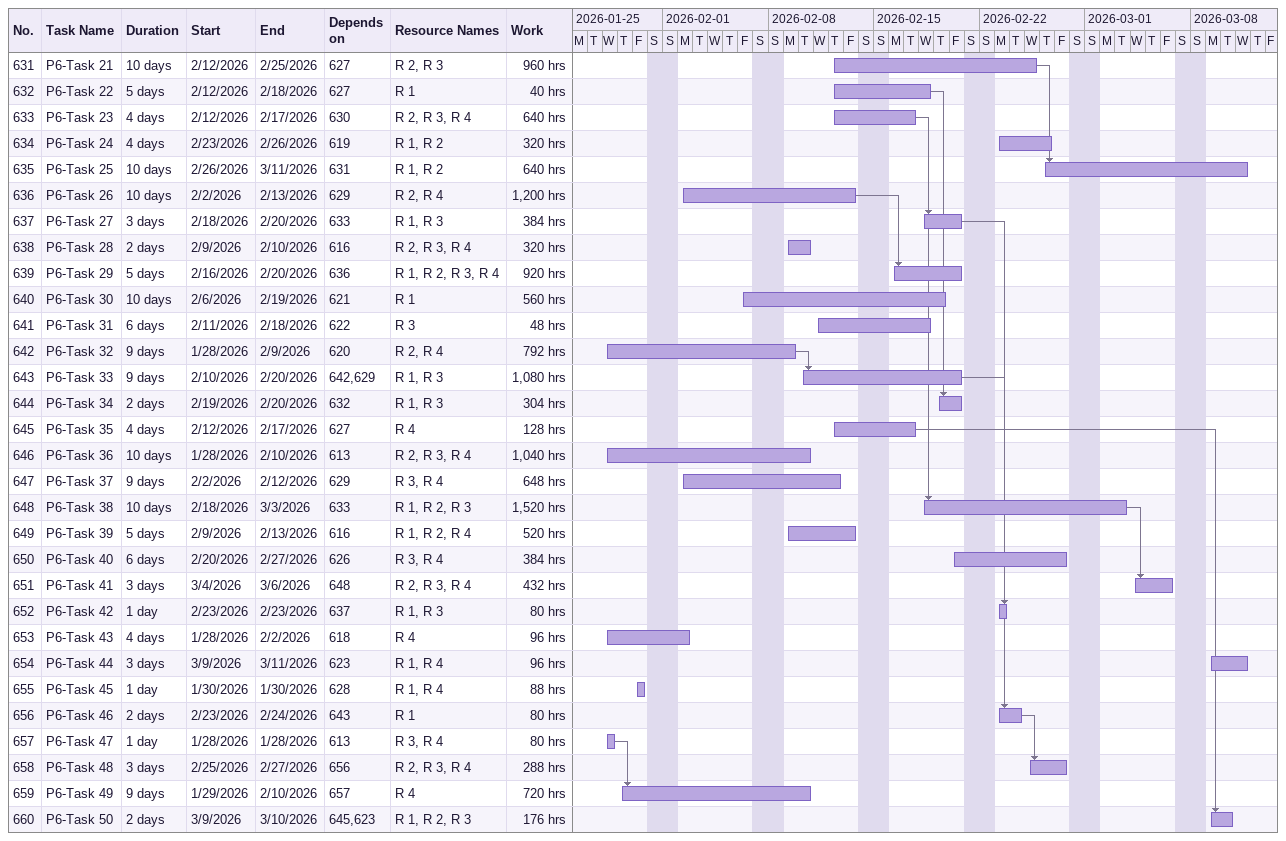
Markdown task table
| ID | Task | Duration | Start | Finish | Predecessors | Resources | Work (h) |
|---|---|---|---|---|---|---|---|
| 631 | P6-Task 21 | 10d | 2026-02-12 | 2026-02-25 | 627 | R 2, R 3 | 960 |
| 632 | P6-Task 22 | 5d | 2026-02-12 | 2026-02-18 | 627 | R 1 | 40 |
| 633 | P6-Task 23 | 4d | 2026-02-12 | 2026-02-17 | 630 | R 2, R 3, R 4 | 640 |
| 634 | P6-Task 24 | 4d | 2026-02-23 | 2026-02-26 | 619 | R 1, R 2 | 320 |
| 635 | P6-Task 25 | 10d | 2026-02-26 | 2026-03-11 | 631 | R 1, R 2 | 640 |
| 636 | P6-Task 26 | 10d | 2026-02-02 | 2026-02-13 | 629 | R 2, R 4 | 1200 |
| 637 | P6-Task 27 | 3d | 2026-02-18 | 2026-02-20 | 633 | R 1, R 3 | 384 |
| 638 | P6-Task 28 | 2d | 2026-02-09 | 2026-02-10 | 616 | R 2, R 3, R 4 | 320 |
| 639 | P6-Task 29 | 5d | 2026-02-16 | 2026-02-20 | 636 | R 1, R 2, R 3, R 4 | 920 |
| 640 | P6-Task 30 | 10d | 2026-02-06 | 2026-02-19 | 621 | R 1 | 560 |
| 641 | P6-Task 31 | 6d | 2026-02-11 | 2026-02-18 | 622 | R 3 | 48 |
| 642 | P6-Task 32 | 9d | 2026-01-28 | 2026-02-09 | 620 | R 2, R 4 | 792 |
| 643 | P6-Task 33 | 9d | 2026-02-10 | 2026-02-20 | 642, 629 | R 1, R 3 | 1080 |
| 644 | P6-Task 34 | 2d | 2026-02-19 | 2026-02-20 | 632 | R 1, R 3 | 304 |
| 645 | P6-Task 35 | 4d | 2026-02-12 | 2026-02-17 | 627 | R 4 | 128 |
| 646 | P6-Task 36 | 10d | 2026-01-28 | 2026-02-10 | 613 | R 2, R 3, R 4 | 1040 |
| 647 | P6-Task 37 | 9d | 2026-02-02 | 2026-02-12 | 629 | R 3, R 4 | 648 |
| 648 | P6-Task 38 | 10d | 2026-02-18 | 2026-03-03 | 633 | R 1, R 2, R 3 | 1520 |
| 649 | P6-Task 39 | 5d | 2026-02-09 | 2026-02-13 | 616 | R 1, R 2, R 4 | 520 |
| 650 | P6-Task 40 | 6d | 2026-02-20 | 2026-02-27 | 626 | R 3, R 4 | 384 |
| 651 | P6-Task 41 | 3d | 2026-03-04 | 2026-03-06 | 648 | R 2, R 3, R 4 | 432 |
| 652 | P6-Task 42 | 1d | 2026-02-23 | 2026-02-23 | 637 | R 1, R 3 | 80 |
| 653 | P6-Task 43 | 4d | 2026-01-28 | 2026-02-02 | 618 | R 4 | 96 |
| 654 | P6-Task 44 | 3d | 2026-03-09 | 2026-03-11 | 623 | R 1, R 4 | 96 |
| 655 | P6-Task 45 | 1d | 2026-01-30 | 2026-01-30 | 628 | R 1, R 4 | 88 |
| 656 | P6-Task 46 | 2d | 2026-02-23 | 2026-02-24 | 643 | R 1 | 80 |
| 657 | P6-Task 47 | 1d | 2026-01-28 | 2026-01-28 | 613 | R 3, R 4 | 80 |
| 658 | P6-Task 48 | 3d | 2026-02-25 | 2026-02-27 | 656 | R 2, R 3, R 4 | 288 |
| 659 | P6-Task 49 | 9d | 2026-01-29 | 2026-02-10 | 657 | R 4 | 720 |
| 660 | P6-Task 50 | 2d | 2026-03-09 | 2026-03-10 | 645, 623 | R 1, R 2, R 3 | 176 |
